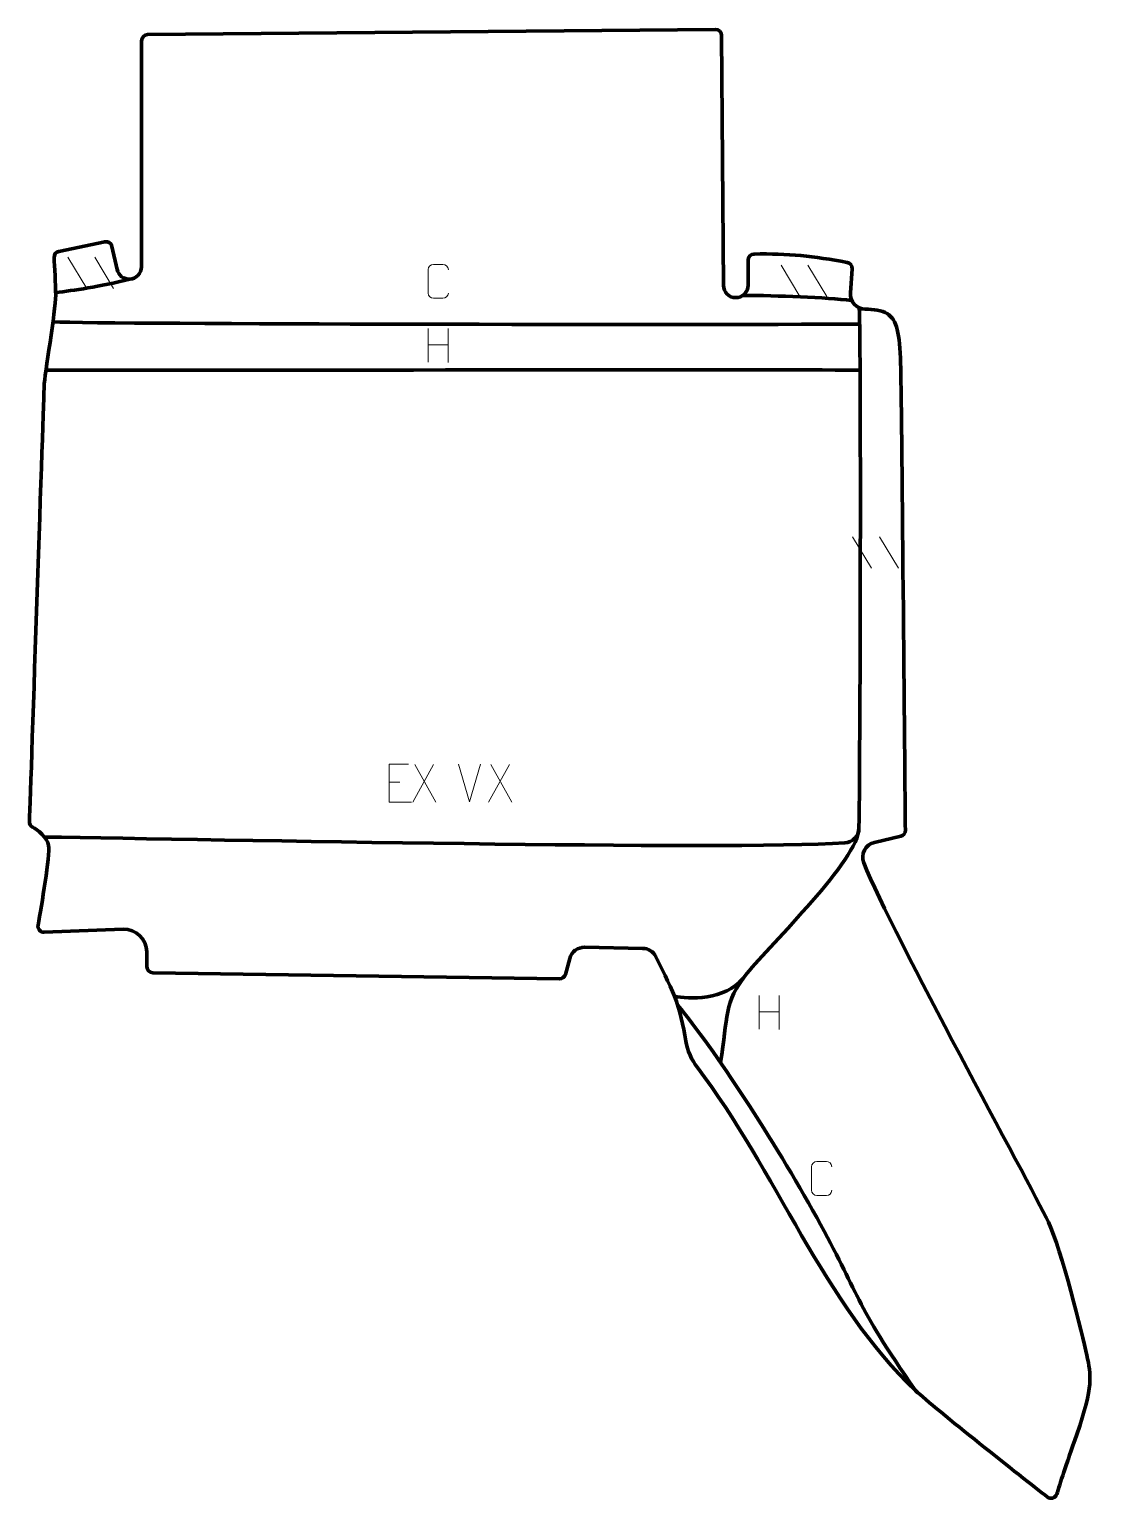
# Model space of a CAD drawing. Header units: millimetres. Extents: x -349 to 352, y -485 to 484.
import ezdxf

# ---------------------------------------------------------------- set-up
doc = ezdxf.new("R2010")
doc.units = ezdxf.units.MM
doc.header["$MEASUREMENT"] = 0
for name, color, linetype in [('layer 1', 7, 'Continuous'), ('layer 2', 7, 'Continuous'), ('layer 3', 7, 'Continuous')]:
    doc.layers.add(name, color=color, linetype=linetype)

msp = doc.modelspace()

# ---------------------------------------------------------------- linework, layer by layer
at = {"layer": 'layer 1', "color": 250, "lineweight": 9}
for points in [[(-324.0048, 333.8954), (-324.0048, 333.8954), (-311.6405, 313.3511), (-311.6405, 313.3511)], [(-306.2749, 333.8954), (-306.2749, 333.8954), (-293.9106, 313.3511), (-293.9106, 313.3511)], [(145.8042, 328.6039), (145.8042, 328.6039), (158.1685, 308.0596), (158.1685, 308.0596)], [(163.5341, 328.6039), (163.5341, 328.6039), (175.8984, 308.0596), (175.8984, 308.0596)], [(-86.6081, 286.8203), (-86.6081, 286.8203), (-86.6081, 264.6276), (-86.6081, 264.6276)], [(-73.4924, 286.8203), (-73.4924, 286.8203), (-73.4924, 264.47), (-73.4924, 264.47)], [(-86.5906, 276.1779), (-86.5906, 276.1779), (-73.4924, 276.1779), (-73.4924, 276.1779)], [(192.978, 149.6008), (192.978, 149.6008), (205.3423, 129.0565), (205.3423, 129.0565)], [(210.7079, 149.6008), (210.7079, 149.6008), (223.0722, 129.0565), (223.0722, 129.0565)], [(-83.1086, -0.395), (-83.1086, -0.395), (-96.8492, -25.2908), (-96.8492, -25.2908)], [(-95.3946, -0.395), (-95.3946, -0.395), (-81.654, -25.3485), (-81.654, -25.3485)], [(-59.4565, -25.0513), (-59.4565, -25.0513), (-66.7783, -0.0977), (-66.7783, -0.0977)], [(-52.1346, -0.0977), (-52.1346, -0.0977), (-59.4564, -25.0513), (-59.4564, -25.0513)], [(-33.1086, -0.395), (-33.1086, -0.395), (-46.8492, -25.2908), (-46.8492, -25.2908)], [(-45.3946, -0.395), (-45.3946, -0.395), (-31.654, -25.3485), (-31.654, -25.3485)], [(-112.4759, -12.1662), (-112.4759, -12.1662), (-105.3078, -12.1662), (-105.3078, -12.1662)], [(131.4087, -152.7411), (131.4087, -152.7411), (131.4087, -174.9338), (131.4087, -174.9338)], [(144.5244, -152.7411), (144.5244, -152.7411), (144.5244, -175.0914), (144.5244, -175.0914)], [(131.4262, -163.3835), (131.4262, -163.3835), (144.5244, -163.3835), (144.5244, -163.3835)]]:
    msp.add_open_spline(points, degree=3, dxfattribs=at)
for points, knots in [([(-73.4015, 310.2228), (-73.5267, 308.1418), (-75.0289, 306.8166), (-76.9526, 306.8069), (-76.9526, 306.8069), (-79.0412, 306.8072), (-81.1298, 306.8072), (-83.2181, 306.8069), (-83.2181, 306.8069), (-84.9423, 306.7125), (-86.7087, 308.4004), (-86.6987, 310.2072), (-86.6987, 310.2072), (-86.6983, 315.3754), (-86.6983, 320.5431), (-86.6987, 325.7105), (-86.6987, 325.7105), (-86.6949, 327.6256), (-85.1304, 329.1655), (-83.2025, 329.1534), (-83.2025, 329.1534), (-81.1195, 329.1534), (-79.036, 329.1534), (-76.9526, 329.1534), (-76.9526, 329.1534), (-75.2091, 329.1852), (-73.4254, 327.8493), (-73.4015, 325.6659)], [0, 0, 0, 0, 0.125, 0.125, 0.125, 0.125, 0.25, 0.25, 0.25, 0.25, 0.375, 0.375, 0.375, 0.375, 0.5, 0.5, 0.5, 0.5, 0.625, 0.625, 0.625, 0.625, 0.75, 0.75, 0.75, 0.75, 1, 1, 1, 1]), ([(-99.602, -0.2865), (-99.602, -0.2865), (-112.4759, -0.2865), (-112.4759, -0.2865), (-112.4759, -0.2865), (-112.4759, -0.2865), (-112.4759, -25.2401), (-112.4759, -25.2401), (-112.4759, -25.2401), (-112.4759, -25.2401), (-97.6101, -25.2401), (-97.6101, -25.2401)], [0, 0, 0, 0, 0.25, 0.25, 0.25, 0.25, 0.5, 0.5, 0.5, 0.5, 1, 1, 1, 1]), ([(179.1875, -281.0332), (179.0623, -283.1142), (177.5601, -284.4394), (175.6364, -284.4491), (175.6364, -284.4491), (173.5478, -284.4488), (171.4592, -284.4488), (169.3709, -284.4491), (169.3709, -284.4491), (167.6467, -284.5435), (165.8803, -282.8556), (165.8903, -281.0488), (165.8903, -281.0488), (165.8907, -275.8806), (165.8907, -270.7129), (165.8903, -265.5455), (165.8903, -265.5455), (165.8941, -263.6304), (167.4586, -262.0905), (169.3865, -262.1026), (169.3865, -262.1026), (171.4695, -262.1026), (173.553, -262.1026), (175.6364, -262.1026), (175.6364, -262.1026), (177.3799, -262.0708), (179.1636, -263.4067), (179.1875, -265.5901)], [0, 0, 0, 0, 0.125, 0.125, 0.125, 0.125, 0.25, 0.25, 0.25, 0.25, 0.375, 0.375, 0.375, 0.375, 0.5, 0.5, 0.5, 0.5, 0.625, 0.625, 0.625, 0.625, 0.75, 0.75, 0.75, 0.75, 1, 1, 1, 1])]:
    msp.add_open_spline(points, degree=3, knots=knots, dxfattribs=at)
at = {"layer": 'layer 2', "color": 230, "lineweight": 200}
msp.add_open_spline([(-271.4915, 480.5751), (-271.4915, 480.5751), (102.6064, 483.9999), (102.6064, 483.9999), (102.6064, 483.9999), (104.8184, 484.0201), (106.6271, 482.2361), (106.6426, 480.0175), (106.6426, 480.0175), (106.6426, 480.0175), (107.824, 315.3387), (107.824, 315.3387), (107.824, 315.3387), (107.8561, 310.8609), (111.4852, 307.2478), (115.9503, 307.2478), (115.9503, 307.2478), (120.4387, 307.2478), (124.0769, 310.8965), (124.0769, 315.3973), (124.0769, 315.3973), (124.0769, 315.3973), (124.0769, 331.9489), (124.0769, 331.9489), (124.0769, 331.9489), (124.0769, 334.1347), (125.8242, 335.9191), (128.0029, 335.9603), (128.0029, 335.9603), (150.3581, 336.3868), (167.4018, 334.6099), (189.3467, 330.493), (189.3467, 330.493), (191.3459, 330.118), (192.7443, 328.2931), (192.5965, 326.2589), (192.5965, 326.2589), (192.5965, 326.2589), (191.4461, 310.4407), (191.4461, 310.4407), (191.4461, 310.4407), (191.0295, 304.7105), (195.4875, 299.8097), (201.2149, 299.6863), (201.2149, 299.6863), (206.5119, 299.5719), (212.4674, 298.9056), (215.6841, 296.7551), (215.6841, 296.7551), (222.3428, 292.3037), (223.9278, 284.0364), (224.5621, 263.6868), (224.5621, 263.6868), (225.1572, 244.5969), (227.4259, -12.049), (227.7046, -43.7592), (227.7046, -43.7592), (227.7212, -45.6349), (226.4392, -47.27), (224.6185, -47.6986), (224.6185, -47.6986), (224.6185, -47.6986), (207.3261, -51.7686), (207.3261, -51.7686), (207.3261, -51.7686), (201.3535, -53.1741), (198.0378, -59.589), (200.34, -65.2917), (200.34, -65.2917), (219.9742, -113.9277), (308.6463, -274.5221), (321.9012, -301.9738), (321.9012, -301.9738), (330.6021, -319.9941), (344.4127, -376.3775), (347.2663, -389.7319), (347.2663, -389.7319), (350.1199, -403.0866), (351.705, -409.764), (340.608, -441.8784), (340.608, -441.8784), (333.5951, -462.173), (329.4944, -474.722), (327.4261, -481.21), (327.4261, -481.21), (326.578, -483.8703), (323.3473, -484.8665), (321.1533, -483.146), (321.1533, -483.146), (304.5678, -470.1398), (247.6595, -425.3628), (234.3908, -412.9436), (234.3908, -412.9436), (174.8557, -357.2192), (141.7796, -267.0008), (90.7171, -200.202), (90.7171, -200.202), (86.7861, -195.0596), (84.1385, -189.0458), (83.0421, -182.6608), (83.0421, -182.6608), (81.3237, -172.6539), (79.3436, -162.4594), (75.5413, -153.1658), (75.5413, -153.1658), (72.161, -144.903), (66.6693, -133.6752), (63.3807, -127.1029), (63.3807, -127.1029), (61.7139, -123.7716), (58.3427, -121.6455), (54.6273, -121.577), (54.6273, -121.577), (54.6273, -121.577), (16.4232, -120.876), (16.4232, -120.876), (16.4232, -120.876), (11.8466, -120.7924), (7.7971, -123.8354), (6.5927, -128.2643), (6.5927, -128.2643), (6.5927, -128.2643), (3.75, -138.7171), (3.75, -138.7171), (3.75, -138.7171), (3.2695, -140.4838), (1.657, -141.6998), (-0.169, -141.6723), (-0.169, -141.6723), (-0.169, -141.6723), (-268.0646, -137.6443), (-268.0646, -137.6443), (-268.0646, -137.6443), (-270.2331, -137.6118), (-271.9808, -135.8518), (-272.0044, -133.6769), (-272.0044, -133.6769), (-272.0044, -133.6769), (-272.1113, -123.8105), (-272.1113, -123.8105), (-272.1113, -123.8105), (-272.203, -115.335), (-279.2564, -108.6093), (-287.7019, -108.9433), (-287.7019, -108.9433), (-287.7019, -108.9433), (-339.5924, -110.9976), (-339.5924, -110.9976), (-339.5924, -110.9976), (-342.144, -111.0985), (-344.1355, -108.811), (-343.6888, -106.2897), (-343.6888, -106.2897), (-341.4385, -93.5894), (-335.7263, -60.1792), (-336.749, -53.855), (-336.749, -53.855), (-337.6772, -48.1142), (-344.0406, -43.623), (-347.3859, -41.6273), (-347.3859, -41.6273), (-348.6436, -40.8773), (-349.3978, -39.5057), (-349.3485, -38.0392), (-349.3485, -38.0392), (-348.4146, -10.337), (-339.9081, 242.0368), (-339.7081, 248.8482), (-339.7081, 248.8482), (-339.4968, 256.0555), (-332.0987, 298.4509), (-332.0987, 308.8377), (-332.0987, 308.8377), (-332.0987, 316.3882), (-332.769, 327.8595), (-333.1348, 333.5614), (-333.1348, 333.5614), (-333.2628, 335.5543), (-331.9089, 337.3355), (-329.9594, 337.7433), (-329.9594, 337.7433), (-329.9594, 337.7433), (-299.7324, 344.0647), (-299.7324, 344.0647), (-299.7324, 344.0647), (-297.5882, 344.5131), (-295.4835, 343.1489), (-295.0101, 341.0047), (-295.0101, 341.0047), (-295.0101, 341.0047), (-291.6467, 325.764), (-291.6467, 325.764), (-291.6467, 325.764), (-290.788, 321.8731), (-287.2402, 319.1833), (-283.2732, 319.4151), (-283.2732, 319.4151), (-278.9975, 319.6652), (-275.6567, 323.2123), (-275.6511, 327.5071), (-275.6511, 327.5071), (-275.6511, 327.5071), (-275.4549, 476.5694), (-275.4549, 476.5694), (-275.4549, 476.5694), (-275.4521, 478.7683), (-273.684, 480.5551), (-271.4915, 480.5751)], degree=3, knots=[0, 0, 0, 0, 0.01886792, 0.01886792, 0.01886792, 0.01886792, 0.03773585, 0.03773585, 0.03773585, 0.03773585, 0.05660377, 0.05660377, 0.05660377, 0.05660377, 0.0754717, 0.0754717, 0.0754717, 0.0754717, 0.09433962, 0.09433962, 0.09433962, 0.09433962, 0.11320755, 0.11320755, 0.11320755, 0.11320755, 0.13207547, 0.13207547, 0.13207547, 0.13207547, 0.1509434, 0.1509434, 0.1509434, 0.1509434, 0.16981132, 0.16981132, 0.16981132, 0.16981132, 0.18867925, 0.18867925, 0.18867925, 0.18867925, 0.20754717, 0.20754717, 0.20754717, 0.20754717, 0.22641509, 0.22641509, 0.22641509, 0.22641509, 0.24528302, 0.24528302, 0.24528302, 0.24528302, 0.26415094, 0.26415094, 0.26415094, 0.26415094, 0.28301887, 0.28301887, 0.28301887, 0.28301887, 0.30188679, 0.30188679, 0.30188679, 0.30188679, 0.32075472, 0.32075472, 0.32075472, 0.32075472, 0.33962264, 0.33962264, 0.33962264, 0.33962264, 0.35849057, 0.35849057, 0.35849057, 0.35849057, 0.37735849, 0.37735849, 0.37735849, 0.37735849, 0.39622642, 0.39622642, 0.39622642, 0.39622642, 0.41509434, 0.41509434, 0.41509434, 0.41509434, 0.43396226, 0.43396226, 0.43396226, 0.43396226, 0.45283019, 0.45283019, 0.45283019, 0.45283019, 0.47169811, 0.47169811, 0.47169811, 0.47169811, 0.49056604, 0.49056604, 0.49056604, 0.49056604, 0.50943396, 0.50943396, 0.50943396, 0.50943396, 0.52830189, 0.52830189, 0.52830189, 0.52830189, 0.54716981, 0.54716981, 0.54716981, 0.54716981, 0.56603774, 0.56603774, 0.56603774, 0.56603774, 0.58490566, 0.58490566, 0.58490566, 0.58490566, 0.60377358, 0.60377358, 0.60377358, 0.60377358, 0.62264151, 0.62264151, 0.62264151, 0.62264151, 0.64150943, 0.64150943, 0.64150943, 0.64150943, 0.66037736, 0.66037736, 0.66037736, 0.66037736, 0.67924528, 0.67924528, 0.67924528, 0.67924528, 0.69811321, 0.69811321, 0.69811321, 0.69811321, 0.71698113, 0.71698113, 0.71698113, 0.71698113, 0.73584906, 0.73584906, 0.73584906, 0.73584906, 0.75471698, 0.75471698, 0.75471698, 0.75471698, 0.77358491, 0.77358491, 0.77358491, 0.77358491, 0.79245283, 0.79245283, 0.79245283, 0.79245283, 0.81132075, 0.81132075, 0.81132075, 0.81132075, 0.83018868, 0.83018868, 0.83018868, 0.83018868, 0.8490566, 0.8490566, 0.8490566, 0.8490566, 0.86792453, 0.86792453, 0.86792453, 0.86792453, 0.88679245, 0.88679245, 0.88679245, 0.88679245, 0.90566038, 0.90566038, 0.90566038, 0.90566038, 0.9245283, 0.9245283, 0.9245283, 0.9245283, 0.94339623, 0.94339623, 0.94339623, 0.94339623, 0.96226415, 0.96226415, 0.96226415, 0.96226415, 1, 1, 1, 1], dxfattribs=at)
at = {"layer": 'layer 3', "color": 142, "lineweight": 200}
for points in [[(-283.2731, 319.4152), (-303.5688, 314.3228), (-320.2086, 312.1205), (-332.1092, 310.5323)], [(120.6068, 308.72), (143.3708, 308.6453), (175.022, 307.3346), (192.3656, 305.4501)], [(197.5888, 289.8305), (84.5027, 289.2216), (-295.0792, 289.749), (-333.8879, 291.2783)], [(-338.4856, 259.4028), (-153.9582, 259.3396), (164.8062, 260.0639), (197.866, 259.4028)], [(75.5415, -153.1659), (84.5024, -155.2275), (109.006, -155.8251), (120.7581, -141.4296)]]:
    msp.add_open_spline(points, degree=3, dxfattribs=at)
for points, knots in [([(-339.4308, -48.2518), (-227.5844, -49.7733), (110.2995, -57.0112), (187.7695, -52.1126), (187.7695, -52.1126), (192.98, -51.7834), (197.056, -47.5021), (197.1322, -42.2817), (197.1322, -42.2817), (198.0374, 19.9212), (198.5394, 271.4091), (197.3372, 300.5591)], [0, 0, 0, 0, 0.25, 0.25, 0.25, 0.25, 0.5, 0.5, 0.5, 0.5, 1, 1, 1, 1]), ([(105.9007, -196.8832), (110.9983, -166.7821), (107.811, -157.2197), (123.3498, -138.0948), (123.3498, -138.0948), (138.8886, -118.9704), (197.1322, -62.7916), (197.1322, -42.2819)], [0, 0, 0, 0, 0.33333333, 0.33333333, 0.33333333, 0.33333333, 1, 1, 1, 1]), ([(234.391, -412.9437), (193.872, -355.0406), (197.3553, -349.6618), (169.2661, -298.8618), (169.2661, -298.8618), (141.1769, -248.0618), (101.7377, -188.0444), (77.5813, -158.7369)], [0, 0, 0, 0, 0.33333333, 0.33333333, 0.33333333, 0.33333333, 1, 1, 1, 1])]:
    msp.add_open_spline(points, degree=3, knots=knots, dxfattribs=at)

doc.saveas('drawing.dxf')
